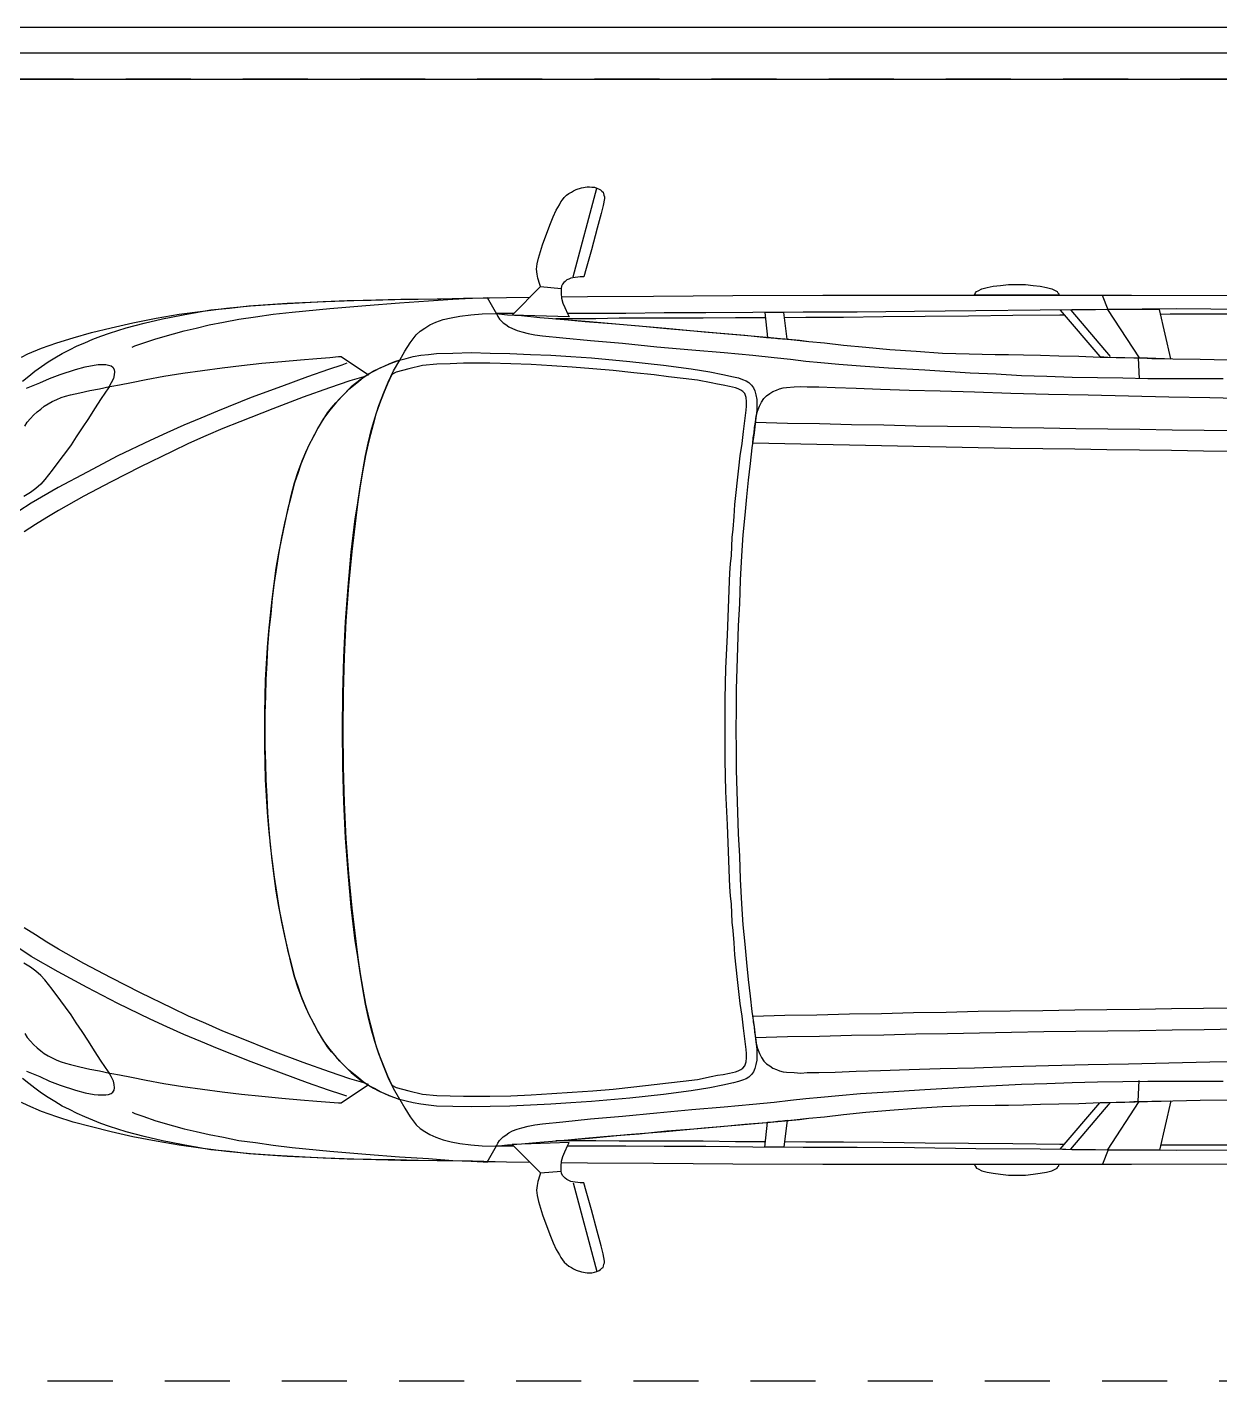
# Model space of a CAD drawing. Header units: metres. Extents: x -533726 to -533540, y -594667 to -594604.
# Drawn here: x -533650.591 to -533648.3, y -594612.329 to -594609.729 of the extents above; entities that cross this region are included whole.
import ezdxf
from ezdxf.xclip import XClip

# ---------------------------------------------------------------- set-up
doc = ezdxf.new("R2010")
doc.units = ezdxf.units.M
doc.header["$LTSCALE"] = 0.5
doc.header["$XCLIPFRAME"] = 0
doc.linetypes.add('HIDDEN', pattern=[0.375, 0.25, -0.125])
doc.linetypes.add('Hidden Line', pattern=[391.222223, 282.222223, -109])
for name, color, linetype in [('A - AUTOS', 8, 'Continuous'), ('A - PISOS', 1, 'Continuous'), ('E - VIGAS', 3, 'Hidden Line')]:
    doc.layers.add(name, color=color, linetype=linetype)

# ---------------------------------------------------------------- blocks, each defined once
blk = doc.blocks.new('Renault Scenic - Planta')
at = {"color": 0, "linetype": 'ByBlock', "lineweight": -2}
for points in [[(-0.9344, 0.7962), (-0.8796, 0.851), (-0.8813, 0.8553), (-0.8848, 0.8672), (-0.8865, 0.8749), (-0.8873, 0.8843), (-0.8865, 0.8946), (-0.8839, 0.9057), (-0.8762, 0.9314), (-0.8659, 0.9588), (-0.8608, 0.9725), (-0.8557, 0.9853), (-0.8497, 0.9981), (-0.8437, 1.0084), (-0.8411, 1.0136), (-0.8377, 1.0178), (-0.8343, 1.0221), (-0.83, 1.0264), (-0.8257, 1.0298), (-0.8206, 1.0324), (-0.8163, 1.0349), (-0.8112, 1.0375), (-0.8009, 1.0409), (-0.7906, 1.0426), (-0.7855, 1.0426), (-0.7812, 1.0418), (-0.7761, 1.0418), (-0.7718, 1.0401), (-0.7675, 1.0384), (-0.765, 1.0367), (-0.7624, 1.0341), (-0.7598, 1.0324), (-0.759, 1.0298), (-0.7581, 1.0264), (-0.7573, 1.0238), (-0.7573, 1.0204), (-0.7598, 1.0067), (-0.7633, 0.9913), (-0.771, 0.9631), (-0.7821, 0.922), (-0.7924, 0.8861), (-0.7966, 0.8698), (-0.8035, 0.8698), (-0.818, 0.8681), (-0.8215, 0.8672), (-0.8257, 0.8655), (-0.8292, 0.8638), (-0.8326, 0.8612), (-0.8351, 0.8587), (-0.8377, 0.8561), (-0.8394, 0.8518), (-0.8403, 0.8475), (-0.8403, 0.8381), (-0.8394, 0.8287), (-0.8369, 0.8193), (-0.8334, 0.8108), (-0.8274, 0.7979), (-0.8249, 0.7928), (-0.9344, 0.7962)], [(-0.8172, 0.8698), (-0.7718, 1.0401)], [(-0.8796, 0.851), (-0.8403, 0.8475)], [(-0.8397, 0.8317), (-0.7898, 0.8321), (-0.6632, 0.833), (-0.5108, 0.8339), (-0.338, 0.8347), (-0.1489, 0.8347), (0.0505, 0.8347), (0.255, 0.8347), (0.4604, 0.8339)], [(-0.8397, 0.8317), (-0.7898, 0.8321), (-0.6632, 0.833), (-0.5108, 0.8339), (-0.338, 0.8347), (-0.1489, 0.8347), (0.0505, 0.8347), (0.255, 0.8347), (0.4604, 0.8339), (0.6606, 0.833), (0.8514, 0.8321), (1.0268, 0.8304), (1.1825, 0.8279), (1.3135, 0.8253), (1.3682, 0.8244), (1.4144, 0.8227), (1.4521, 0.821), (1.4803, 0.8193)], [(-0.0462, 0.8347), (-0.0462, 0.8347), (-0.0462, 0.8356), (-0.0454, 0.8373), (-0.0445, 0.839), (-0.0428, 0.8416), (-0.0394, 0.8433), (-0.0325, 0.8467), (-0.0222, 0.8493), (-0.0103, 0.8518), (0.0034, 0.8535), (0.0188, 0.8553), (0.0351, 0.8553), (0.0513, 0.8553), (0.0659, 0.8535), (0.0796, 0.8518), (0.0916, 0.8493), (0.1018, 0.8467), (0.1095, 0.8433), (0.1121, 0.8416), (0.1138, 0.839), (0.1155, 0.8373), (0.1155, 0.8356), (0.1155, 0.8347), (0.1155, 0.8347), (0.095, 0.8347), (0.0753, 0.8347), (0.0548, 0.8347), (0.0342, 0.8347), (0.0137, 0.8347), (-0.006, 0.8347), (-0.0265, 0.8347), (-0.0462, 0.8347)], [(0.2105, 0.8065), (0.1994, 0.8339)], [(-1.8765, 0.7158), (-1.8645, 0.7218), (-1.838, 0.7329), (-1.8089, 0.7432), (-1.7772, 0.7526), (-1.7422, 0.7628), (-1.7045, 0.7722), (-1.6626, 0.7817), (-1.6181, 0.7902), (-1.5736, 0.7979), (-1.5282, 0.8039), (-1.4829, 0.8099), (-1.4367, 0.8142), (-1.3896, 0.8176), (-1.3434, 0.8202), (-1.2972, 0.8227), (-1.251, 0.8244), (-1.2048, 0.8253), (-1.1594, 0.8262), (-1.1149, 0.827), (-1.0713, 0.8279), (-1.0277, 0.8287), (-0.9857, 0.8296), (-0.9455, 0.8304), (-0.8995, 0.8311)], [(-0.8995, -0.8311), (-0.9455, -0.8304), (-1.0106, -0.8287), (-1.0782, -0.8279), (-1.1483, -0.827), (-1.2202, -0.8253), (-1.2929, -0.8227), (-1.3665, -0.8193), (-1.4033, -0.8167), (-1.4401, -0.8142), (-1.4769, -0.8099), (-1.5128, -0.8065), (-1.5274, -0.8039), (-1.5411, -0.8013), (-1.5556, -0.7988), (-1.5693, -0.7962), (-1.6061, -0.7894), (-1.6412, -0.7808), (-1.6754, -0.7722), (-1.7079, -0.762), (-1.7242, -0.756), (-1.7396, -0.75), (-1.755, -0.7432), (-1.7695, -0.7372), (-1.7841, -0.7295), (-1.7986, -0.7226), (-1.8123, -0.7141), (-1.8252, -0.7064), (-1.838, -0.6978), (-1.8508, -0.6884), (-1.8628, -0.679), (-1.8748, -0.6696)], [(-1.8748, 0.6696), (-1.8628, 0.679), (-1.8508, 0.6884), (-1.838, 0.6978), (-1.8252, 0.7064), (-1.8123, 0.7141), (-1.7986, 0.7226), (-1.7841, 0.7295), (-1.7695, 0.7372), (-1.755, 0.7432), (-1.7396, 0.75), (-1.7242, 0.756), (-1.7079, 0.762), (-1.6754, 0.7722), (-1.6412, 0.7808), (-1.6061, 0.7894), (-1.5693, 0.7962), (-1.5556, 0.7988), (-1.5411, 0.8013), (-1.5274, 0.8039), (-1.5128, 0.8065), (-1.5128, 0.8065)], [(-1.6643, 0.7346), (-1.6592, 0.7372), (-1.6438, 0.7423), (-1.6189, 0.7509), (-1.5847, 0.7603), (-1.5642, 0.7663), (-1.5411, 0.7714), (-1.5163, 0.7774), (-1.4889, 0.7825), (-1.4589, 0.7885), (-1.4273, 0.7928), (-1.393, 0.7979), (-1.3571, 0.8022), (-1.2844, 0.809), (-1.2151, 0.815), (-1.1509, 0.8202), (-1.0953, 0.8236), (-1.0482, 0.827), (-1.0131, 0.8287), (-0.99, 0.8296), (-0.9823, 0.8304)], [(-1.5128, 0.8065), (-1.4769, 0.8099), (-1.4401, 0.8142), (-1.4033, 0.8167), (-1.3665, 0.8193), (-1.2929, 0.8227), (-1.2202, 0.8253), (-1.1483, 0.827), (-1.0782, 0.8279), (-1.0106, 0.8287), (-0.9455, 0.8304), (-0.8995, 0.8311)], [(-0.9823, 0.8304), (-0.9643, 0.7988), (-0.9635, 0.7979), (-0.9618, 0.7936), (-0.9584, 0.7885), (-0.9515, 0.7817), (-0.9464, 0.7782), (-0.9404, 0.774), (-0.9335, 0.7705), (-0.925, 0.7671), (-0.9156, 0.7645), (-0.9036, 0.7611), (-0.8908, 0.7586), (-0.8762, 0.7568), (-0.8369, 0.7526), (-0.7838, 0.7474), (-0.7222, 0.7423), (-0.6563, 0.7355), (-0.5896, 0.7295), (-0.5271, 0.7243), (-0.4723, 0.7192), (-0.4313, 0.7149), (-0.3996, 0.7115), (-0.3705, 0.7081), (-0.3414, 0.7055), (-0.3072, 0.7021), (-0.2653, 0.6987), (-0.2114, 0.6952), (-0.142, 0.691), (-0.0548, 0.6858), (-0.0051, 0.6833), (0.0436, 0.6807), (0.0924, 0.679), (0.1412, 0.6773), (0.19, 0.6764), (0.2387, 0.6756), (0.2867, 0.6747), (0.3346, 0.6747), (0.3833, 0.6747), (0.4313, 0.6747)], [(0.4732, 0.8073), (0.3414, 0.8082), (0.2088, 0.8073), (0.0796, 0.8056), (-0.0436, 0.8048), (-0.1617, 0.8031), (-0.2721, 0.8022), (-0.3756, 0.8022), (-0.4723, 0.8013), (-0.5622, 0.8005), (-0.6426, 0.8005), (-0.7162, 0.7996), (-0.7804, 0.7996), (-0.8282, 0.7996)], [(0.3089, 0.8073), (0.2841, 0.8073), (0.2593, 0.8073), (0.2345, 0.8073), (0.2088, 0.8073), (0.1857, 0.8065), (0.1634, 0.8065), (0.1403, 0.8065), (0.1181, 0.8056), (0.1942, 0.7166), (0.2096, 0.7158), (0.2259, 0.7149), (0.2422, 0.7149), (0.2593, 0.7141), (0.2764, 0.7141), (0.2944, 0.7132), (0.3123, 0.7132), (0.3303, 0.7124), (0.3089, 0.8073)], [(0.2088, 0.8073), (0.2695, 0.7141)], [(-1.15, 0.7098), (-1.1406, 0.7269), (-1.1304, 0.7432), (-1.1244, 0.7509), (-1.1184, 0.7586), (-1.1107, 0.7654), (-1.1021, 0.7714), (-1.0927, 0.7774), (-1.0807, 0.7825), (-1.067, 0.7877), (-1.0516, 0.7911), (-1.0345, 0.7945), (-1.014, 0.7971), (-0.9917, 0.7988), (-0.9661, 0.7996)], [(-0.931, 0.7996), (-0.9447, 0.7996), (-0.9601, 0.7996), (-0.9661, 0.7996), (-0.9601, 0.7988), (-0.943, 0.7971), (-0.9164, 0.7954), (-0.8813, 0.7919), (-0.8403, 0.7885), (-0.7941, 0.7842), (-0.7436, 0.78), (-0.6905, 0.7757), (-0.6375, 0.7705), (-0.5853, 0.7663), (-0.5339, 0.762), (-0.4877, 0.7577), (-0.4458, 0.7534), (-0.4099, 0.7509), (-0.3825, 0.7483), (-0.3645, 0.7457), (-0.3346, 0.7432), (-0.2978, 0.7389), (-0.255, 0.7346), (-0.2088, 0.7303), (-0.1583, 0.7269), (-0.1078, 0.7235), (-0.0565, 0.7218), (-0.0068, 0.7209), (0.0188, 0.7209), (0.0479, 0.7201), (0.0804, 0.7192), (0.1155, 0.7183), (0.154, 0.7175), (0.1951, 0.7158), (0.2387, 0.7149), (0.2858, 0.7141), (0.3346, 0.7124), (0.3868, 0.7115), (0.4407, 0.7106)], [(-0.4481, 0.7911), (-0.5057, 0.7911), (-0.5673, 0.7902), (-0.6255, 0.7902), (-0.6794, 0.7902), (-0.729, 0.7902), (-0.7735, 0.7894), (-0.8146, 0.7894), (-0.8505, 0.7894)], [(-0.8505, 0.7894), (-0.7855, 0.7842), (-0.7136, 0.7774), (-0.6392, 0.7714), (-0.5656, 0.7645), (-0.4971, 0.7586), (-0.4381, 0.7534), (-0.3928, 0.7491), (-0.3645, 0.7457), (-0.3346, 0.7432), (-0.2978, 0.7389), (-0.255, 0.7346), (-0.2088, 0.7303), (-0.1583, 0.7269), (-0.1078, 0.7235), (-0.0565, 0.7218), (-0.0068, 0.7209), (0.0188, 0.7209), (0.0479, 0.7201), (0.0804, 0.7192), (0.1155, 0.7183), (0.154, 0.7175), (0.1951, 0.7158), (0.2387, 0.7149), (0.2858, 0.7141), (0.3346, 0.7124), (0.3868, 0.7115), (0.4407, 0.7106)], [(0.4604, -0.8339), (0.255, -0.8347), (0.0505, -0.8347), (-0.1489, -0.8347), (-0.338, -0.8347), (-0.5108, -0.8339), (-0.6632, -0.833), (-0.7898, -0.8321), (-0.8397, -0.8317)], [(-0.4124, 0.8013), (-0.4218, 0.8013), (-0.4304, 0.8013), (-0.4398, 0.8013), (-0.4492, 0.8013), (-0.4441, 0.7534), (-0.4338, 0.7526), (-0.4244, 0.7517), (-0.415, 0.7509), (-0.4064, 0.75), (-0.4124, 0.8013)], [(0.1261, 0.7963), (0.1172, 0.7962), (0.0274, 0.7954), (-0.0582, 0.7945), (-0.1412, 0.7936), (-0.2216, 0.7928), (-0.2978, 0.7919), (-0.3705, 0.7919), (-0.4113, 0.7914)], [(0.1386, 0.8056), (0.2139, 0.7166)], [(1.1404, 0.7822), (1.1141, 0.7834), (1.014, 0.7868), (0.9087, 0.7902), (0.7983, 0.7928), (0.6845, 0.7954), (0.5682, 0.7971), (0.4492, 0.7979), (0.3294, 0.7979), (0.311, 0.7978)], [(-1.2519, 0.7038), (-1.2613, 0.7004), (-1.2869, 0.6918), (-1.3272, 0.6781), (-1.3776, 0.6593), (-1.4358, 0.6379), (-1.5, 0.6122), (-1.5325, 0.5985), (-1.565, 0.5849), (-1.5976, 0.5703), (-1.6292, 0.5558), (-1.6917, 0.5258), (-1.7507, 0.495), (-1.8063, 0.4651), (-1.8577, 0.4351), (-1.8816, 0.4197), (-1.9047, 0.4052), (-1.9261, 0.3915), (-1.9458, 0.3769), (-1.9638, 0.3632), (-1.9809, 0.3504), (-1.9954, 0.3376), (-2.0083, 0.3256)], [(-1.7079, 0.6593), (-1.7028, 0.6602), (-1.6883, 0.6627), (-1.6651, 0.667), (-1.6369, 0.673), (-1.6035, 0.679), (-1.5667, 0.685), (-1.5291, 0.6901), (-1.4914, 0.6952), (-1.4538, 0.6995), (-1.4153, 0.7038), (-1.3768, 0.7072), (-1.3408, 0.7106), (-1.3092, 0.7132), (-1.2844, 0.7149), (-1.2681, 0.7166), (-1.263, 0.7166), (-1.2099, 0.6815), (-1.2193, 0.6781), (-1.2459, 0.6704), (-1.2852, 0.6567), (-1.3357, 0.6388), (-1.3939, 0.6165), (-1.4572, 0.5917), (-1.4897, 0.5789), (-1.5223, 0.5643), (-1.5556, 0.5498), (-1.5873, 0.5344), (-1.648, 0.5053), (-1.7045, 0.4762), (-1.7567, 0.4488), (-1.8055, 0.4214), (-1.8277, 0.4077), (-1.85, 0.394), (-1.8714, 0.3803)], [(-1.2159, 0.5267), (-1.2108, 0.5506), (-1.2048, 0.5746), (-1.1979, 0.5985), (-1.1902, 0.6225), (-1.1817, 0.6456), (-1.1723, 0.6679), (-1.162, 0.6892), (-1.15, 0.7098), (-1.1603, 0.7064), (-1.1714, 0.7021), (-1.1808, 0.6978), (-1.1911, 0.6935), (-1.2005, 0.6884), (-1.2099, 0.6824), (-1.2185, 0.6773), (-1.227, 0.6713), (-1.2433, 0.6584), (-1.2578, 0.6439), (-1.2715, 0.6294), (-1.2844, 0.6139), (-1.2964, 0.5977), (-1.3066, 0.5806), (-1.316, 0.5635), (-1.3254, 0.5455), (-1.3331, 0.5275), (-1.34, 0.5104), (-1.346, 0.4924), (-1.352, 0.4745), (-1.3588, 0.4488), (-1.3657, 0.4223), (-1.3717, 0.3949), (-1.3776, 0.3675), (-1.3828, 0.3393), (-1.3879, 0.3102), (-1.3922, 0.2802), (-1.3956, 0.2503), (-1.399, 0.2203), (-1.4025, 0.1895), (-1.405, 0.1579), (-1.4067, 0.1271), (-1.4084, 0.0954), (-1.4093, 0.0637), (-1.4102, 0.0321), (-1.4102, 0.0004), (-1.4102, -0.0321), (-1.4093, -0.0637), (-1.4084, -0.0954), (-1.4067, -0.1271), (-1.405, -0.1579), (-1.4025, -0.1895), (-1.399, -0.2195), (-1.3956, -0.2503), (-1.3922, -0.2802), (-1.3879, -0.3102), (-1.3828, -0.3393), (-1.3776, -0.3675), (-1.3717, -0.3949), (-1.3657, -0.4223), (-1.3588, -0.4488), (-1.352, -0.4745), (-1.346, -0.4924), (-1.34, -0.5104), (-1.3331, -0.5275), (-1.3254, -0.5455), (-1.316, -0.5635), (-1.3066, -0.5806), (-1.2964, -0.5977), (-1.2844, -0.6139), (-1.2715, -0.6294), (-1.2578, -0.6439), (-1.2433, -0.6584), (-1.227, -0.6713), (-1.2185, -0.6773), (-1.2099, -0.6824), (-1.2005, -0.6884), (-1.1911, -0.6935), (-1.1808, -0.6978), (-1.1714, -0.7021), (-1.1603, -0.7064), (-1.15, -0.7098), (-1.162, -0.6892), (-1.1723, -0.6679), (-1.1817, -0.6456), (-1.1902, -0.6225), (-1.1979, -0.5985), (-1.2048, -0.5746), (-1.2108, -0.5506), (-1.2159, -0.5267), (-1.2211, -0.4976), (-1.2262, -0.4668), (-1.2305, -0.436), (-1.2356, -0.4052), (-1.2433, -0.3401), (-1.2493, -0.2742), (-1.2544, -0.2075), (-1.2578, -0.1382), (-1.2596, -0.0697), (-1.2604, 0.0004), (-1.2596, 0.0697), (-1.2578, 0.139), (-1.2544, 0.2075), (-1.2493, 0.2742), (-1.2433, 0.341), (-1.2356, 0.4052), (-1.2305, 0.436), (-1.2262, 0.4668), (-1.2211, 0.4976), (-1.2159, 0.5267), (-1.2159, 0.5267)], [(-0.4937, -0.3341), (-0.4912, -0.3744), (-0.4877, -0.412), (-0.4843, -0.4471), (-0.4809, -0.4796), (-0.4775, -0.5113), (-0.474, -0.5412), (-0.4698, -0.5703), (-0.4663, -0.5994), (-0.4646, -0.6131), (-0.4646, -0.6242), (-0.4646, -0.6345), (-0.4663, -0.643), (-0.4681, -0.6507), (-0.4706, -0.6567), (-0.4749, -0.6619), (-0.48, -0.667), (-0.4852, -0.6704), (-0.492, -0.673), (-0.4997, -0.6756), (-0.5091, -0.6781), (-0.5297, -0.6824), (-0.5545, -0.6875), (-0.5904, -0.6935), (-0.6435, -0.7004), (-0.7085, -0.7072), (-0.7821, -0.7141), (-0.8215, -0.7166), (-0.86, -0.7192), (-0.8993, -0.7209), (-0.9387, -0.7226), (-0.9763, -0.7235), (-1.0131, -0.7243), (-1.0482, -0.7235), (-1.0799, -0.7226), (-1.0953, -0.7209), (-1.1098, -0.7192), (-1.1244, -0.7166), (-1.1381, -0.7132), (-1.1509, -0.7098), (-1.1637, -0.7055), (-1.1757, -0.7004), (-1.1877, -0.6952), (-1.1988, -0.6892), (-1.2099, -0.6833), (-1.2202, -0.6764), (-1.2296, -0.6687), (-1.239, -0.661), (-1.2484, -0.6533), (-1.257, -0.6448), (-1.2655, -0.6362), (-1.2732, -0.6276), (-1.281, -0.6182), (-1.2887, -0.6088), (-1.2955, -0.5985), (-1.3075, -0.5789), (-1.3186, -0.5583), (-1.3289, -0.5378), (-1.3374, -0.5164), (-1.3451, -0.4959), (-1.352, -0.4745), (-1.3588, -0.4497), (-1.3648, -0.424), (-1.3708, -0.3966), (-1.3768, -0.3692), (-1.3819, -0.341), (-1.3862, -0.3119), (-1.3905, -0.2828), (-1.3948, -0.2529), (-1.3982, -0.222), (-1.4007, -0.1912), (-1.4033, -0.1596), (-1.405, -0.1279), (-1.4067, -0.0963), (-1.4076, -0.0646), (-1.4084, -0.0321), (-1.4084, 0.0004), (-1.4084, 0.0321), (-1.4076, 0.0646), (-1.4067, 0.0963), (-1.405, 0.1288), (-1.4033, 0.1596), (-1.4007, 0.1912), (-1.3973, 0.222), (-1.3948, 0.2529), (-1.3905, 0.2828), (-1.3862, 0.3119), (-1.3819, 0.341), (-1.3768, 0.3692), (-1.3708, 0.3966), (-1.3648, 0.424), (-1.3588, 0.4497), (-1.352, 0.4745), (-1.3451, 0.4959), (-1.3374, 0.5164), (-1.3289, 0.5378), (-1.3186, 0.5583), (-1.3075, 0.5789), (-1.2955, 0.5985), (-1.2887, 0.6088), (-1.281, 0.6182), (-1.2732, 0.6276), (-1.2655, 0.6362), (-1.257, 0.6448), (-1.2484, 0.6533), (-1.239, 0.661), (-1.2296, 0.6687), (-1.2202, 0.6764), (-1.2099, 0.6833), (-1.1988, 0.6892), (-1.1877, 0.6952), (-1.1757, 0.7004), (-1.1637, 0.7055), (-1.1509, 0.7098), (-1.1381, 0.7132), (-1.1244, 0.7166), (-1.1098, 0.7192), (-1.0953, 0.7209), (-1.0799, 0.7226), (-1.0482, 0.7235), (-1.0131, 0.7243), (-0.9763, 0.7235), (-0.9387, 0.7226), (-0.8993, 0.7209), (-0.86, 0.7192), (-0.8215, 0.7166), (-0.7821, 0.7141), (-0.7085, 0.7072), (-0.6435, 0.7004), (-0.5904, 0.6935), (-0.5545, 0.6875), (-0.5297, 0.6824), (-0.5091, 0.6781), (-0.4997, 0.6756), (-0.492, 0.673), (-0.4852, 0.6704), (-0.48, 0.667), (-0.4749, 0.6619), (-0.4706, 0.6567), (-0.4681, 0.6507), (-0.4663, 0.643), (-0.4646, 0.6345), (-0.4646, 0.6242), (-0.4646, 0.6131), (-0.4663, 0.5994), (-0.4698, 0.5703), (-0.474, 0.5412), (-0.4775, 0.5113), (-0.4809, 0.4796), (-0.4843, 0.4471), (-0.4877, 0.412), (-0.4912, 0.3744), (-0.4937, 0.3341), (-0.4963, 0.2871), (-0.498, 0.2426), (-0.5006, 0.1998), (-0.5014, 0.1579), (-0.5031, 0.1177), (-0.504, 0.0783), (-0.504, 0.0389), (-0.5049, 0.0004), (-0.504, -0.0389), (-0.504, -0.0774), (-0.5031, -0.1177), (-0.5014, -0.1579), (-0.5006, -0.1998), (-0.498, -0.2426), (-0.4963, -0.2871), (-0.4937, -0.3341)], [(-0.5185, 0.2511), (-0.5177, 0.2683), (-0.5168, 0.2854), (-0.516, 0.3016), (-0.5151, 0.3187), (-0.5134, 0.335), (-0.5126, 0.3521), (-0.5117, 0.3692), (-0.51, 0.3855), (-0.5083, 0.4094), (-0.5066, 0.4325), (-0.504, 0.4556), (-0.5014, 0.4796), (-0.4989, 0.5027), (-0.4963, 0.5258), (-0.4929, 0.5498), (-0.4903, 0.5729), (-0.4886, 0.5831), (-0.4877, 0.5934), (-0.486, 0.6037), (-0.4852, 0.6139), (-0.4843, 0.6217), (-0.4843, 0.6302), (-0.4852, 0.6379), (-0.4877, 0.6456), (-0.4912, 0.6499), (-0.4954, 0.6525), (-0.5006, 0.655), (-0.5057, 0.6567), (-0.5168, 0.6593), (-0.5288, 0.6619), (-0.5399, 0.6636), (-0.5519, 0.6661), (-0.5784, 0.6713), (-0.6058, 0.6747), (-0.6341, 0.6781), (-0.6614, 0.6815), (-0.7008, 0.6858), (-0.7402, 0.6901), (-0.7795, 0.6935), (-0.8189, 0.6961), (-0.8582, 0.6987), (-0.8976, 0.7012), (-0.937, 0.7029), (-0.9772, 0.7038), (-1.002, 0.7038), (-1.0277, 0.7038), (-1.0533, 0.7029), (-1.079, 0.7021), (-1.1064, 0.6995), (-1.1329, 0.6935), (-1.1569, 0.6867), (-1.1654, 0.6824), (-1.174, 0.6644), (-1.1817, 0.6456), (-1.1894, 0.6259), (-1.1962, 0.6062), (-1.2014, 0.5866), (-1.2065, 0.5669), (-1.2116, 0.5464), (-1.2159, 0.5267), (-1.2211, 0.4984), (-1.2262, 0.4685), (-1.2305, 0.4377), (-1.2347, 0.4069), (-1.2424, 0.3427), (-1.2484, 0.2768), (-1.2536, 0.2092), (-1.257, 0.1399), (-1.2587, 0.0706), (-1.2596, -0.0004), (-1.2587, -0.0706), (-1.257, -0.1399), (-1.2536, -0.2092), (-1.2484, -0.2768), (-1.2424, -0.3427), (-1.2347, -0.4069), (-1.2305, -0.4377), (-1.2262, -0.4685), (-1.2211, -0.4984), (-1.2159, -0.5267), (-1.2116, -0.5464), (-1.2065, -0.5669), (-1.2014, -0.5866), (-1.1962, -0.6062), (-1.1894, -0.6259), (-1.1817, -0.6456), (-1.174, -0.6644), (-1.1654, -0.6824), (-1.1569, -0.6867), (-1.1329, -0.6935), (-1.1064, -0.6995), (-1.079, -0.7021), (-1.0533, -0.7029), (-1.0277, -0.7038), (-1.002, -0.7038), (-0.9772, -0.7038), (-0.937, -0.7029), (-0.8976, -0.7012), (-0.8582, -0.6987), (-0.8189, -0.6961), (-0.7795, -0.6935), (-0.7402, -0.6901), (-0.7008, -0.6858), (-0.6614, -0.6815), (-0.6341, -0.6781), (-0.6058, -0.6747), (-0.5784, -0.6713), (-0.5519, -0.6661), (-0.5399, -0.6636), (-0.5288, -0.6619), (-0.5168, -0.6593), (-0.5057, -0.6567), (-0.5006, -0.655), (-0.4954, -0.6525), (-0.4912, -0.6499), (-0.4877, -0.6456), (-0.4852, -0.6379), (-0.4843, -0.6302), (-0.4843, -0.6217), (-0.4852, -0.6139), (-0.486, -0.6037), (-0.4877, -0.5934), (-0.4886, -0.5831), (-0.4903, -0.5729), (-0.4929, -0.5498), (-0.4963, -0.5258), (-0.4989, -0.5027), (-0.5014, -0.4796), (-0.504, -0.4556), (-0.5066, -0.4325), (-0.5083, -0.4094), (-0.51, -0.3855), (-0.5117, -0.3692), (-0.5126, -0.3521), (-0.5134, -0.335), (-0.5151, -0.3187), (-0.516, -0.3016), (-0.5168, -0.2854), (-0.5177, -0.2683), (-0.5185, -0.2511), (-0.5211, -0.1827), (-0.5237, -0.1185), (-0.5254, -0.0586), (-0.5254, -0.0004), (-0.5254, 0.0586), (-0.5237, 0.1185), (-0.5211, 0.1818), (-0.5185, 0.2511)], [(0.2678, 0.7141), (0.2695, 0.6738)], [(-1.8671, 0.6559), (-1.8414, 0.6661), (-1.8226, 0.6747), (-1.8021, 0.6824), (-1.773, 0.6918), (-1.7541, 0.6969), (-1.737, 0.7004), (-1.7293, 0.7012), (-1.7216, 0.7012), (-1.7148, 0.7012), (-1.7096, 0.7004), (-1.7045, 0.6987), (-1.7011, 0.6961), (-1.6985, 0.6918), (-1.6977, 0.6875), (-1.6985, 0.6815), (-1.7002, 0.6747), (-1.7045, 0.6661), (-1.7096, 0.6567), (-1.7233, 0.6362), (-1.7362, 0.6165), (-1.7482, 0.5977), (-1.7601, 0.5797), (-1.7713, 0.5626), (-1.7815, 0.5472), (-1.7918, 0.5327), (-1.8012, 0.5207), (-1.8175, 0.4984), (-1.832, 0.4805), (-1.8397, 0.4719), (-1.8491, 0.4633), (-1.8594, 0.4556), (-1.8722, 0.4479)], [(-1.7079, 0.6593), (-1.7088, 0.6576), (-1.7096, 0.6567), (-1.7233, 0.6362), (-1.7362, 0.6165), (-1.7482, 0.5977), (-1.7601, 0.5797), (-1.7713, 0.5626), (-1.7815, 0.5472), (-1.7918, 0.5327), (-1.8012, 0.5207), (-1.8175, 0.4984), (-1.832, 0.4805), (-1.8397, 0.4719), (-1.8491, 0.4633), (-1.8594, 0.4556), (-1.8722, 0.4479)], [(-1.8705, 0.5831), (-1.8654, 0.5908), (-1.8594, 0.5977), (-1.8534, 0.6045), (-1.8466, 0.6105), (-1.8397, 0.6157), (-1.8329, 0.6217), (-1.8252, 0.6259), (-1.8175, 0.6302), (-1.8089, 0.6345), (-1.8003, 0.6379), (-1.7918, 0.6405), (-1.7824, 0.643), (-1.7644, 0.6473), (-1.7456, 0.6516), (-1.7268, 0.655), (-1.7079, 0.6593)], [(-0.4672, 0.5908), (-0.4655, 0.602), (-0.4629, 0.6122), (-0.4595, 0.6217), (-0.4552, 0.6294), (-0.4509, 0.6362), (-0.4458, 0.6413), (-0.4398, 0.6456), (-0.4338, 0.6499), (-0.427, 0.6525), (-0.421, 0.655), (-0.4141, 0.6567), (-0.4073, 0.6576), (-0.3928, 0.6584), (-0.3799, 0.6593), (-0.3679, 0.6584), (-0.3457, 0.6584), (-0.314, 0.6576), (-0.2738, 0.6559), (-0.2268, 0.6542), (-0.172, 0.6525), (-0.1121, 0.6507), (-0.0462, 0.649), (0.0231, 0.6465), (0.0958, 0.6448), (0.172, 0.643), (0.249, 0.6413), (0.3269, 0.6396), (0.4056, 0.6379), (0.4826, 0.6362)], [(-0.4672, 0.5908), (-0.4056, 0.5891), (-0.344, 0.5883), (-0.2824, 0.5866), (-0.2208, 0.5857), (-0.1592, 0.584), (-0.0984, 0.5831), (-0.0368, 0.5823), (0.0248, 0.5806), (0.0864, 0.5797), (0.148, 0.5789), (0.2096, 0.578), (0.2712, 0.5772), (0.3329, 0.5763), (0.3945, 0.5754), (0.4561, 0.5746)], [(0.4561, 0.5344), (0.3936, 0.5352), (0.332, 0.5361), (0.2704, 0.5369), (0.2079, 0.5378), (0.1463, 0.5386), (0.0847, 0.5395), (0.0222, 0.5404), (-0.0394, 0.5412), (-0.101, 0.5429), (-0.1634, 0.5438), (-0.225, 0.5455), (-0.2867, 0.5464), (-0.3491, 0.5481), (-0.4107, 0.5489), (-0.4723, 0.5506), (-0.4715, 0.5609), (-0.4698, 0.5703), (-0.4689, 0.5806), (-0.4672, 0.5908)], [(-0.8995, -0.8311), (-0.9455, -0.8304), (-0.9857, -0.8296), (-1.0277, -0.8287), (-1.0713, -0.8279), (-1.1149, -0.827), (-1.1594, -0.8262), (-1.2048, -0.8253), (-1.251, -0.8244), (-1.2972, -0.8227), (-1.3434, -0.8202), (-1.3896, -0.8176), (-1.4367, -0.8142), (-1.4829, -0.8099), (-1.5282, -0.8039), (-1.5736, -0.7979), (-1.6181, -0.7902), (-1.6626, -0.7817), (-1.7045, -0.7722), (-1.7422, -0.7628), (-1.7772, -0.7534), (-1.8089, -0.7432), (-1.838, -0.7329), (-1.8645, -0.7218), (-1.8765, -0.7158)], [(-1.7079, -0.6593), (-1.7028, -0.6602), (-1.6883, -0.6627), (-1.6651, -0.667), (-1.6369, -0.673), (-1.6035, -0.679), (-1.5667, -0.685), (-1.5291, -0.6901), (-1.4914, -0.6952), (-1.4538, -0.6995), (-1.4153, -0.7038), (-1.3768, -0.7072), (-1.3408, -0.7106), (-1.3092, -0.7132), (-1.2844, -0.7149), (-1.2681, -0.7166), (-1.263, -0.7166), (-1.2099, -0.6815), (-1.2193, -0.6781), (-1.2459, -0.6704), (-1.2852, -0.6567), (-1.3357, -0.6388), (-1.3939, -0.6174), (-1.4572, -0.5917), (-1.4897, -0.5789), (-1.5223, -0.5643), (-1.5556, -0.5498), (-1.5873, -0.5344), (-1.648, -0.5053), (-1.7045, -0.4762), (-1.7567, -0.4488), (-1.8055, -0.4214), (-1.8277, -0.4077), (-1.85, -0.394), (-1.8714, -0.3803)], [(-1.2519, -0.7038), (-1.2613, -0.7004), (-1.2869, -0.6918), (-1.3272, -0.6781), (-1.3776, -0.6593), (-1.4358, -0.6379), (-1.5, -0.6122), (-1.5325, -0.5985), (-1.565, -0.5849), (-1.5976, -0.5703), (-1.6292, -0.5558), (-1.6917, -0.5258), (-1.7507, -0.495), (-1.8063, -0.4651), (-1.8577, -0.4351), (-1.8816, -0.4197), (-1.9047, -0.4052), (-1.9261, -0.3915), (-1.9458, -0.3769), (-1.9638, -0.3632), (-1.9809, -0.3504), (-1.9954, -0.3376), (-2.0083, -0.3256)], [(-1.8671, -0.6559), (-1.8414, -0.6661), (-1.8226, -0.6747), (-1.8021, -0.6824), (-1.773, -0.6918), (-1.7541, -0.6969), (-1.737, -0.7004), (-1.7293, -0.7012), (-1.7216, -0.7012), (-1.7148, -0.7012), (-1.7096, -0.7004), (-1.7045, -0.6987), (-1.7011, -0.6961), (-1.6985, -0.6918), (-1.6977, -0.6875), (-1.6985, -0.6815), (-1.7002, -0.6747), (-1.7045, -0.6661), (-1.7096, -0.6567), (-1.7233, -0.6362), (-1.7362, -0.6165), (-1.7482, -0.5977), (-1.7601, -0.5797), (-1.7713, -0.5626), (-1.7815, -0.5472), (-1.7918, -0.5327), (-1.8012, -0.5207), (-1.8175, -0.4984), (-1.832, -0.4805), (-1.8397, -0.4719), (-1.8491, -0.4633), (-1.8594, -0.4556), (-1.8722, -0.4479)], [(-1.7079, -0.6593), (-1.7088, -0.6576), (-1.7096, -0.6567), (-1.7233, -0.6362), (-1.7362, -0.6165), (-1.7482, -0.5977), (-1.7601, -0.5797), (-1.7713, -0.5626), (-1.7815, -0.5472), (-1.7918, -0.5327), (-1.8012, -0.5207), (-1.8175, -0.4984), (-1.832, -0.4805), (-1.8397, -0.4719), (-1.8491, -0.4633), (-1.8594, -0.4556), (-1.8722, -0.4479)], [(-1.8705, -0.5831), (-1.8654, -0.5908), (-1.8594, -0.5977), (-1.8534, -0.6045), (-1.8466, -0.6105), (-1.8397, -0.6165), (-1.8329, -0.6217), (-1.8252, -0.6259), (-1.8175, -0.6302), (-1.8089, -0.6345), (-1.8003, -0.6379), (-1.7918, -0.6405), (-1.7824, -0.643), (-1.7644, -0.6473), (-1.7456, -0.6516), (-1.7268, -0.655), (-1.7079, -0.6593)], [(-0.4672, -0.5908), (-0.4056, -0.5891), (-0.344, -0.5883), (-0.2824, -0.5866), (-0.2208, -0.5857), (-0.1592, -0.584), (-0.0984, -0.5831), (-0.0368, -0.5823), (0.0248, -0.5806), (0.0864, -0.5797), (0.148, -0.5789), (0.2096, -0.578), (0.2712, -0.5772), (0.3329, -0.5763), (0.3945, -0.5754), (0.4561, -0.5746)], [(0.4561, -0.5344), (0.3936, -0.5352), (0.332, -0.5361), (0.2704, -0.5369), (0.2079, -0.5378), (0.1463, -0.5386), (0.0847, -0.5395), (0.0222, -0.5404), (-0.0394, -0.5412), (-0.101, -0.5429), (-0.1634, -0.5438), (-0.225, -0.5455), (-0.2867, -0.5464), (-0.3491, -0.5481), (-0.4107, -0.5489), (-0.4723, -0.5506), (-0.4715, -0.5609), (-0.4698, -0.5703), (-0.4689, -0.5806), (-0.4672, -0.5908)], [(-0.4672, -0.5908), (-0.4655, -0.602), (-0.4629, -0.6122), (-0.4595, -0.6217), (-0.4552, -0.6294), (-0.4509, -0.6362), (-0.4458, -0.6413), (-0.4398, -0.6456), (-0.4338, -0.6499), (-0.427, -0.6525), (-0.421, -0.655), (-0.4141, -0.6567), (-0.4073, -0.6576), (-0.3928, -0.6584), (-0.3799, -0.6593), (-0.3679, -0.6584), (-0.3457, -0.6584), (-0.314, -0.6576), (-0.2738, -0.6559), (-0.2268, -0.6542), (-0.172, -0.6525), (-0.1121, -0.6507), (-0.0462, -0.649), (0.0231, -0.6465), (0.0958, -0.6448), (0.172, -0.643), (0.249, -0.6413), (0.3269, -0.6396), (0.4056, -0.6379), (0.4826, -0.6362)], [(0.4604, -0.8339), (0.255, -0.8347), (0.0505, -0.8347), (-0.1489, -0.8347), (-0.338, -0.8347), (-0.5108, -0.8339), (-0.6632, -0.833), (-0.7898, -0.8321), (-0.8397, -0.8317)], [(-0.9823, -0.8304), (-0.9643, -0.7988), (-0.9635, -0.7979), (-0.9618, -0.7936), (-0.9584, -0.7885), (-0.9515, -0.7817), (-0.9464, -0.7782), (-0.9404, -0.774), (-0.9335, -0.7705), (-0.925, -0.7671), (-0.9156, -0.7645), (-0.9036, -0.7611), (-0.8908, -0.7586), (-0.8762, -0.7568), (-0.8369, -0.7526), (-0.7838, -0.7474), (-0.7222, -0.7423), (-0.6563, -0.7355), (-0.5896, -0.7295), (-0.5271, -0.7243), (-0.4723, -0.7192), (-0.4313, -0.7149), (-0.3996, -0.7115), (-0.3705, -0.7081), (-0.3414, -0.7055), (-0.3072, -0.7021), (-0.2653, -0.6987), (-0.2114, -0.6952), (-0.142, -0.691), (-0.0548, -0.6858), (-0.0051, -0.6833), (0.0436, -0.6807), (0.0924, -0.679), (0.1412, -0.6773), (0.19, -0.6764), (0.2387, -0.6756), (0.2867, -0.6747), (0.3346, -0.6747), (0.3833, -0.6747), (0.4313, -0.6747)], [(0.2678, -0.7141), (0.2695, -0.6738)], [(-1.15, -0.7098), (-1.1406, -0.7269), (-1.1304, -0.7432), (-1.1244, -0.7509), (-1.1184, -0.7586), (-1.1107, -0.7654), (-1.1021, -0.7714), (-1.0927, -0.7774), (-1.0807, -0.7825), (-1.067, -0.7877), (-1.0516, -0.7911), (-1.0345, -0.7945), (-1.014, -0.7971), (-0.9917, -0.7988), (-0.9661, -0.7996)], [(-0.931, -0.7996), (-0.9447, -0.7996), (-0.9601, -0.7996), (-0.9661, -0.7996), (-0.9601, -0.7988), (-0.943, -0.7971), (-0.9164, -0.7954), (-0.8813, -0.7919), (-0.8403, -0.7885), (-0.7941, -0.7842), (-0.7436, -0.78), (-0.6905, -0.7757), (-0.6375, -0.7705), (-0.5853, -0.7663), (-0.5339, -0.762), (-0.4877, -0.7577), (-0.4458, -0.7543), (-0.4099, -0.7509), (-0.3825, -0.7483), (-0.3645, -0.7457), (-0.3346, -0.7432), (-0.2978, -0.7389), (-0.255, -0.7346), (-0.2088, -0.7303), (-0.1583, -0.7269), (-0.1078, -0.7235), (-0.0565, -0.7218), (-0.0068, -0.7209), (0.0188, -0.7209), (0.0479, -0.7201), (0.0804, -0.7192), (0.1155, -0.7183), (0.154, -0.7175), (0.1951, -0.7158), (0.2387, -0.7149), (0.2858, -0.7141), (0.3346, -0.7124), (0.3868, -0.7115), (0.4407, -0.7106)], [(-0.8505, -0.7894), (-0.7855, -0.7842), (-0.7136, -0.7774), (-0.6392, -0.7714), (-0.5656, -0.7645), (-0.4971, -0.7586), (-0.4381, -0.7534), (-0.3928, -0.7491), (-0.3645, -0.7457), (-0.3346, -0.7432), (-0.2978, -0.7389), (-0.255, -0.7346), (-0.2088, -0.7303), (-0.1583, -0.7269), (-0.1078, -0.7235), (-0.0565, -0.7218), (-0.0068, -0.7209), (0.0188, -0.7209), (0.0479, -0.7201), (0.0804, -0.7192), (0.1155, -0.7183), (0.154, -0.7175), (0.1951, -0.7158), (0.2387, -0.7149), (0.2858, -0.7141), (0.3346, -0.7124), (0.3868, -0.7115), (0.4407, -0.7106)], [(0.3089, -0.8073), (0.2841, -0.8073), (0.2593, -0.8073), (0.2345, -0.8073), (0.2088, -0.8073), (0.1857, -0.8065), (0.1634, -0.8065), (0.1403, -0.8065), (0.1181, -0.8056), (0.1942, -0.7166), (0.2096, -0.7158), (0.2259, -0.7149), (0.2422, -0.7149), (0.2593, -0.7141), (0.2764, -0.7141), (0.2944, -0.7132), (0.3123, -0.7132), (0.3303, -0.7124), (0.3089, -0.8073)], [(0.1386, -0.8056), (0.2139, -0.7166)], [(0.2088, -0.8073), (0.2695, -0.7141)], [(-1.6643, -0.7346), (-1.6592, -0.7372), (-1.6438, -0.7423), (-1.6189, -0.7509), (-1.5847, -0.7603), (-1.5642, -0.7663), (-1.5411, -0.7714), (-1.5163, -0.7774), (-1.4889, -0.7825), (-1.4589, -0.7885), (-1.4273, -0.7928), (-1.393, -0.7979), (-1.3571, -0.8022), (-1.2844, -0.809), (-1.2151, -0.815), (-1.1509, -0.8202), (-1.0953, -0.8236), (-1.0482, -0.827), (-1.0131, -0.8287), (-0.99, -0.8296), (-0.9823, -0.8304)], [(-0.4124, -0.8013), (-0.4218, -0.8013), (-0.4304, -0.8013), (-0.4398, -0.8013), (-0.4492, -0.8013), (-0.4441, -0.7534), (-0.4338, -0.7526), (-0.4244, -0.7517), (-0.415, -0.7509), (-0.4064, -0.75), (-0.4124, -0.8013)], [(0.4732, -0.8073), (0.3414, -0.8082), (0.2088, -0.8073), (0.0796, -0.8056), (-0.0436, -0.8048), (-0.1617, -0.8031), (-0.2721, -0.8022), (-0.3756, -0.8022), (-0.4723, -0.8013), (-0.5622, -0.8005), (-0.6426, -0.8005), (-0.7162, -0.7996), (-0.7804, -0.7996), (-0.8282, -0.7996)], [(-0.9344, -0.7962), (-0.8796, -0.851), (-0.8813, -0.8553), (-0.8848, -0.8672), (-0.8865, -0.8749), (-0.8873, -0.8843), (-0.8865, -0.8946), (-0.8839, -0.9057), (-0.8762, -0.9314), (-0.8659, -0.9588), (-0.8608, -0.9725), (-0.8557, -0.9853), (-0.8497, -0.9981), (-0.8437, -1.0084), (-0.8411, -1.0136), (-0.8377, -1.0178), (-0.8343, -1.0221), (-0.83, -1.0264), (-0.8257, -1.0298), (-0.8206, -1.0324), (-0.8163, -1.0349), (-0.8112, -1.0375), (-0.8009, -1.0409), (-0.7906, -1.0426), (-0.7855, -1.0426), (-0.7812, -1.0426), (-0.7761, -1.0418), (-0.7718, -1.0401), (-0.7675, -1.0384), (-0.765, -1.0367), (-0.7624, -1.0341), (-0.7598, -1.0324), (-0.759, -1.0298), (-0.7581, -1.0264), (-0.7573, -1.0238), (-0.7573, -1.0204), (-0.7598, -1.0067), (-0.7633, -0.9913), (-0.771, -0.9631), (-0.7821, -0.922), (-0.7924, -0.8861), (-0.7966, -0.8698), (-0.8035, -0.8698), (-0.818, -0.8681), (-0.8215, -0.8672), (-0.8257, -0.8655), (-0.8292, -0.8638), (-0.8326, -0.8612), (-0.8351, -0.8587), (-0.8377, -0.8561), (-0.8394, -0.8518), (-0.8403, -0.8475), (-0.8403, -0.8381), (-0.8394, -0.8287), (-0.8369, -0.8193), (-0.8334, -0.8108), (-0.8274, -0.7979), (-0.8249, -0.7928), (-0.9344, -0.7962)], [(-0.4481, -0.7911), (-0.5057, -0.7911), (-0.5673, -0.7902), (-0.6255, -0.7902), (-0.6794, -0.7902), (-0.729, -0.7902), (-0.7735, -0.7894), (-0.8146, -0.7894), (-0.8505, -0.7894)], [(0.1261, -0.7963), (0.1172, -0.7962), (0.0274, -0.7954), (-0.0582, -0.7945), (-0.1412, -0.7936), (-0.2216, -0.7928), (-0.2978, -0.7919), (-0.3705, -0.7919), (-0.4113, -0.7914)], [(1.1404, -0.7822), (1.1141, -0.7834), (1.014, -0.7868), (0.9087, -0.7902), (0.7983, -0.7928), (0.6845, -0.7954), (0.5682, -0.7971), (0.4492, -0.7979), (0.3294, -0.7979), (0.311, -0.7978)], [(0.2105, -0.8065), (0.1994, -0.8339)], [(-0.8796, -0.851), (-0.8403, -0.8475)], [(-0.0462, -0.8347), (-0.0462, -0.8347), (-0.0462, -0.8356), (-0.0454, -0.8373), (-0.0445, -0.839), (-0.0428, -0.8416), (-0.0394, -0.8433), (-0.0325, -0.8467), (-0.0222, -0.8493), (-0.0103, -0.8518), (0.0034, -0.8535), (0.0188, -0.8553), (0.0351, -0.8553), (0.0513, -0.8553), (0.0659, -0.8535), (0.0796, -0.8518), (0.0916, -0.8493), (0.1018, -0.8467), (0.1095, -0.8433), (0.1121, -0.8416), (0.1138, -0.839), (0.1155, -0.8373), (0.1155, -0.8356), (0.1155, -0.8347), (0.1155, -0.8347), (0.095, -0.8347), (0.0753, -0.8347), (0.0548, -0.8347), (0.0342, -0.8347), (0.0137, -0.8347), (-0.006, -0.8347), (-0.0265, -0.8347), (-0.0462, -0.8347)], [(-0.8172, -0.8698), (-0.7718, -1.0401)]]:
    blk.add_lwpolyline(points, dxfattribs=at)
at = {"layer": 'A - AUTOS', "color": 251, "linetype": 'HIDDEN'}
blk.add_lwpolyline([(-2.5015, -1.2504), (2.4985, -1.2504), (2.4985, 1.2496), (-2.5015, 1.2496)], close=True, dxfattribs=at)
blk = doc.blocks.new('CASA SEBA GONZALES - PLANTAS ARQ')
at = {"layer": 'A - PISOS'}
blk.add_lwpolyline([(523.9826, 607.1346), (531.6826, 607.1346)], dxfattribs=at)
at = {"layer": 'A - AUTOS'}
blk.add_blockref('Renault Scenic - Planta', (529.1341, 605.8851), dxfattribs=at)

msp = doc.modelspace()

# ---------------------------------------------------------------- linework, layer by layer
at = {"layer": 'E - VIGAS', "ltscale": 0.5}
msp.add_lwpolyline([(-533653.8266, -594609.7286), (-533646.2266, -594609.7286), (-533646.2266, -594609.7786), (-533653.8266, -594609.7786)], close=True, dxfattribs=at)

# ---------------------------------------------------------------- block references
ref = msp.add_blockref('CASA SEBA GONZALES - PLANTAS ARQ', (-534177.8592, -595216.9632))
XClip(ref).set_block_clipping_path([(520.6649409032, 587.6900110232), (549.5838671982, 613.896890943)])

doc.saveas('drawing.dxf')
